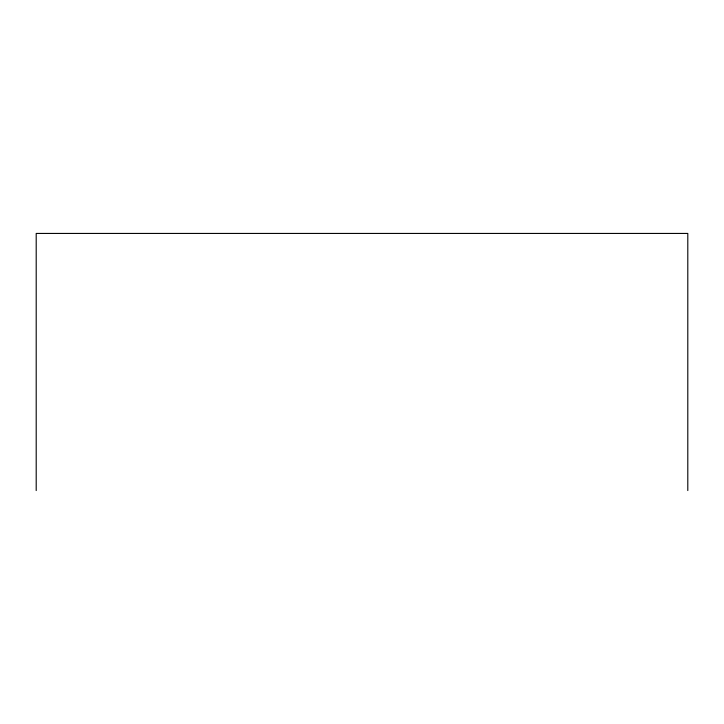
<?xml version="1.0" encoding="UTF-8"?>
<svg xmlns="http://www.w3.org/2000/svg" width="724" height="724" viewBox="0 0 724 724"><rect width="100%" height="100%" fill="white"/><g stroke="black" fill="none" stroke-linecap="round" stroke-linejoin="round"><path stroke-width="1.09" d="M687.8 490.564L687.8 233.436L36.2 233.436L36.2 490.564"/></g></svg>
